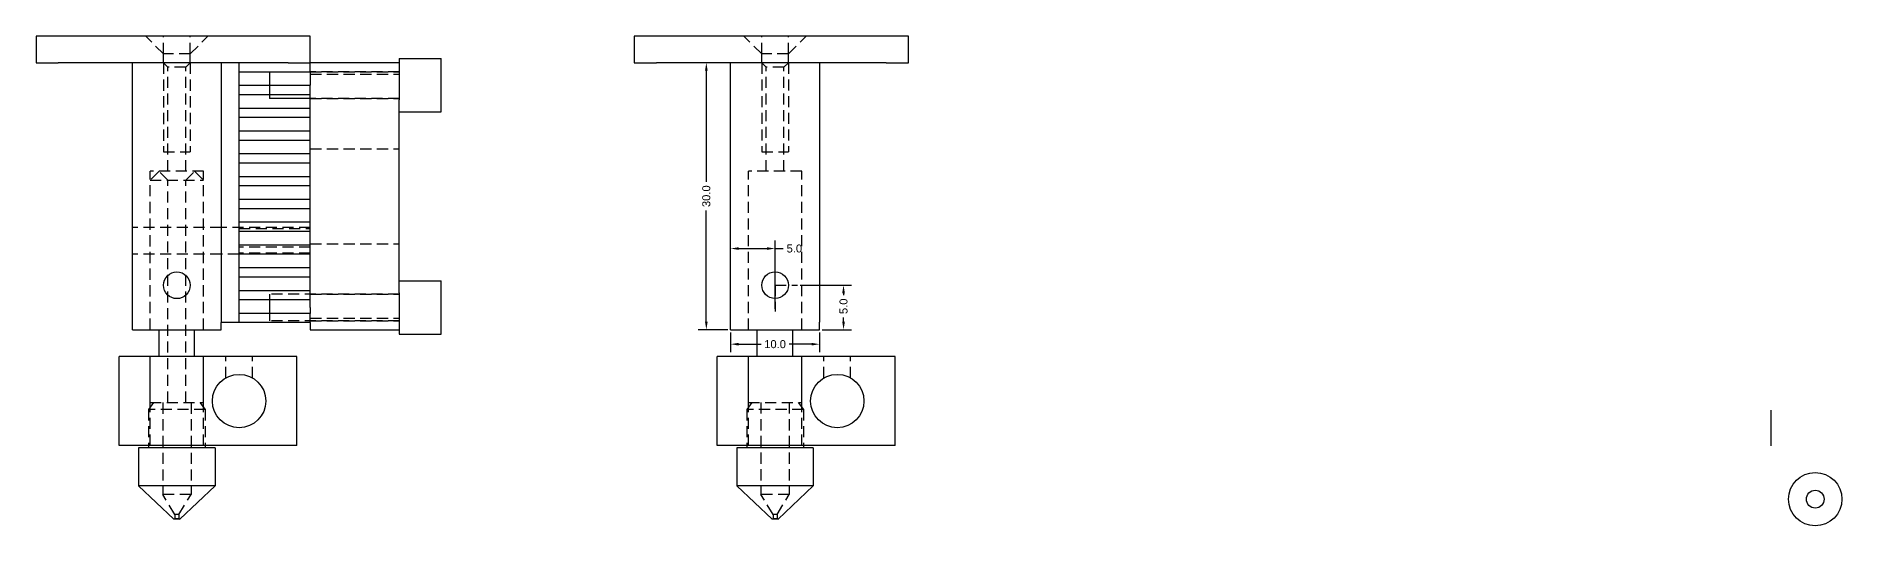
# Model space of a CAD drawing. Header units: inches. Extents: x -64 to 1092, y -536 to 1014.
# Drawn here: x 226.8 to 429.8, y -207.3 to -152.2 of the extents above; entities that cross this region are included whole.
import ezdxf

# ---------------------------------------------------------------- set-up
doc = ezdxf.new("R2010")
doc.units = ezdxf.units.IN
doc.header["$LTSCALE"] = 5
doc.header["$MEASUREMENT"] = 0
doc.linetypes.add('HIDDEN', pattern=[0.375, 0.25, -0.125])
for name, color, linetype in [('_dim', 1, 'Continuous'), ('PH-3C4', 16, 'HIDDEN'), ('PV-3C4', 7, 'Continuous')]:
    doc.layers.add(name, color=color, linetype=linetype)
doc.styles.get("Standard").update_dxf_attribs({"font": 'arial.ttf'})
doc.dimstyles.new('Copy of Standard', dxfattribs={"dimscale": 5, "dimtxt": 0.18, "dimasz": 0.18, "dimexe": 0.18, "dimexo": 0.0625, "dimgap": 0.09, "dimtad": 0, "dimdec": 1, "dimzin": 0, "dimdsep": 46, "dimtxsty": 'Standard', "dimcen": 0.09, "dimadec": 0, "dimazin": 0, "dimtfac": 1, "dimtdec": 1, "dimtofl": 0, "dimtmove": 0, "dimatfit": 3, "dimfxl": 1, "dimtolj": 1, "dimtzin": 0, "dimarcsym": 0})

# ---------------------------------------------------------------- blocks, each defined once
blk = doc.blocks.new('*U12')
at = {"layer": 'PV-3C4'}
for p, q in [((411, 0, 43.01), (413.5, 0, 43.01)), ((411, 0, 46.01), (411, 0, 43.01)), ((413.5, 0, 46.01), (411, 0, 46.01)), ((439.33, 0, 43.01), (413.5, 0, 43.01)), ((439.33, 0, 46.01), (413.5, 0, 46.01)), ((440.33, 0), (420.33, 0)), ((420.33, 0), (420.33, 0, 10)), ((440.33, 0, 10), (420.33, 0, 10)), ((421.83, 0, 13.01), (431.83, 0, 13.01)), ((421.83, 0, 13.01), (421.83, 0, 43.01)), ((431.12, 0, -4.52), (422.53, 0, -4.52)), ((431.12, 0, -0.27), (422.53, 0, -0.27)), ((426.49, 0, -8.26), (422.53, 0, -4.52)), ((422.53, 0, -0.27), (422.53, 0, -4.52)), ((423.64, 0), (423.64, 0, -0.27)), ((423.83, 0, 13), (429.83, 0, 13)), ((423.83, 0, 13), (423.83, 0, 13.01)), ((424.83, 0, 10), (424.83, 0, 13)), ((427.16, 0, -8.26), (426.49, 0, -8.26)), ((427.16, 0, -8.26), (431.12, 0, -4.52)), ((428.83, 0, 10), (428.83, 0, 13)), ((429.83, 0, 13), (429.83, 0, 13.01)), ((430.02, 0), (430.02, 0, -0.27)), ((431.12, 0, -0.27), (431.12, 0, -4.52)), ((431.83, 0, 13.01), (431.83, 0, 13.84)), ((441.83, 0, 13.84), (431.83, 0, 13.84)), ((431.83, 0, 43.01), (431.83, 0, 13.84)), ((433.83, 0, 42.01), (441.83, 0, 42.01)), ((433.83, 0, 39.45), (441.83, 0, 39.45)), ((441.83, 0, 40.45), (433.83, 0, 40.45)), ((433.83, 0, 36.89), (441.83, 0, 36.89)), ((441.83, 0, 37.89), (433.83, 0, 37.89)), ((433.83, 0, 34.33), (441.83, 0, 34.33)), ((441.83, 0, 35.33), (433.83, 0, 35.33)), ((433.83, 0, 31.77), (441.83, 0, 31.77)), ((441.83, 0, 32.77), (433.83, 0, 32.77)), ((433.83, 0, 29.21), (441.83, 0, 29.21)), ((441.83, 0, 30.21), (433.83, 0, 30.21)), ((433.83, 0, 26.65), (441.83, 0, 26.65)), ((441.83, 0, 27.65), (433.83, 0, 27.65)), ((433.83, 0, 24.09), (441.83, 0, 24.09)), ((441.83, 0, 25.09), (433.83, 0, 25.09)), ((433.83, 0, 21.53), (441.83, 0, 21.53)), ((441.83, 0, 22.53), (433.83, 0, 22.53)), ((433.83, 0, 18.97), (441.83, 0, 18.97)), ((441.83, 0, 19.97), (433.83, 0, 19.97)), ((433.83, 0, 16.4), (441.83, 0, 16.4)), ((441.83, 0, 17.4), (433.83, 0, 17.4)), ((441.83, 0, 14.84), (433.83, 0, 14.84)), ((433.83, 0, 14.84), (433.83, 0, 16.4)), ((433.83, 0, 17.4), (433.83, 0, 18.97)), ((433.83, 0, 19.97), (433.83, 0, 21.53)), ((433.83, 0, 22.53), (433.83, 0, 24.09)), ((433.83, 0, 25.09), (433.83, 0, 26.65)), ((433.83, 0, 27.65), (433.83, 0, 29.21)), ((433.83, 0, 30.21), (433.83, 0, 31.77)), ((433.83, 0, 32.77), (433.83, 0, 34.33)), ((433.83, 0, 35.33), (433.83, 0, 36.89)), ((433.83, 0, 37.89), (433.83, 0, 39.45)), ((433.83, 0, 40.45), (433.83, 0, 42.01)), ((437.26, 0, 42.01), (437.26, 0, 40.45)), ((437.26, 0, 39.45), (437.26, 0, 39.01)), ((437.26, 0, 16.4), (437.26, 0, 14.84)), ((441.83, 0, 39.01), (437.26, 0, 39.01)), ((439.33, 0, 43.01), (441.83, 0, 43.01)), ((441.83, 0, 46.01), (439.33, 0, 46.01)), ((440.33, 0), (440.33, 0, 10)), ((441.83, 0, 42.01), (441.83, 0, 43.01)), ((441.83, 0, 39.45), (441.83, 0, 40.45)), ((441.83, 0, 36.89), (441.83, 0, 37.89)), ((441.83, 0, 34.33), (441.83, 0, 35.33)), ((441.83, 0, 31.77), (441.83, 0, 32.77)), ((441.83, 0, 29.21), (441.83, 0, 30.21)), ((441.83, 0, 26.65), (441.83, 0, 27.65)), ((441.83, 0, 24.09), (441.83, 0, 25.09)), ((441.83, 0, 21.53), (441.83, 0, 22.53)), ((441.83, 0, 18.97), (441.83, 0, 19.97)), ((441.83, 0, 16.4), (441.83, 0, 17.4)), ((441.83, 0, 13.84), (441.83, 0, 14.84)), ((441.83, 0, 13.01), (451.83, 0, 13.01)), ((441.83, 0, 15.51), (441.83, 0, 14.84)), ((441.83, 0, 13.84), (441.83, 0, 13.01)), ((441.83, 0, 15.51), (441.83, 0, 40.51)), ((441.83, 0, 42.01), (441.83, 0, 40.51)), ((451.83, 0, 43.01), (441.83, 0, 43.01)), ((441.83, 0, 43.01), (441.83, 0, 46.01)), ((451.83, 0, 17.17), (451.83, 0, 38.85)), ((451.83, 0, 43.51), (451.83, 0, 38.85)), ((451.83, 0, 17.17), (451.83, 0, 12.51)), ((451.83, 0, 37.51), (456.56, 0, 37.51)), ((451.83, 0, 43.51), (456.56, 0, 43.51)), ((451.83, 0, 12.51), (456.56, 0, 12.51)), ((451.83, 0, 18.51), (456.56, 0, 18.51)), ((456.56, 0, 37.51), (456.56, 0, 43.51)), ((456.56, 0, 12.51), (456.56, 0, 18.51))]:
    blk.add_line(p, q, dxfattribs=at)
at = {"layer": 'PV-3C4', "extrusion": (0, -1, 0)}
for centre, radius in [((426.83, 18.01), 1.5), ((433.83, 5), 3)]:
    blk.add_circle(centre, radius, dxfattribs=at)
blk = doc.blocks.new('*U13')
at = {"layer": 'PH-3C4'}
for p, q in [((431.83, 0, 24.51), (421.83, 0, 24.51)), ((431.83, 0, 21.51), (421.83, 0, 21.51)), ((425.33, 0, 44.01), (423.33, 0, 46.01)), ((430.02, 0, 4.06), (423.64, 0, 4.06)), ((423.64, 0, 4.06), (423.64, 0)), ((424.22, 0, 4.82), (423.64, 0, 4.06)), ((423.83, 0, 4.82), (429.83, 0, 4.82)), ((423.83, 0, 29.82), (429.83, 0, 29.82)), ((429.83, 0, 30.82), (423.83, 0, 30.82)), ((423.83, 0), (423.83, 0, 10)), ((423.83, 0, 4.82), (423.83, 0, 10)), ((423.83, 0, 13.01), (423.83, 0, 29.82)), ((424.83, 0, 30.82), (423.83, 0, 29.82)), ((423.83, 0, 13.01), (423.83, 0, 30.82)), ((425.83, 0, 29.82), (424.83, 0, 30.82)), ((428.42, 0, -5.49), (425.24, 0, -5.49)), ((425.24, 0, 4.82), (425.24, 0, -5.49)), ((426.6, 0, -7.76), (425.24, 0, -5.49)), ((425.33, 0, 33.01), (428.33, 0, 33.01)), ((428.33, 0, 44.01), (425.33, 0, 44.01)), ((425.33, 0, 43.01), (425.33, 0, 33.01)), ((425.83, 0, 42.51), (425.33, 0, 43.01)), ((425.33, 0, 44.01), (425.33, 0, 46.01)), ((425.33, 0, 43.01), (425.33, 0, 44.01)), ((427.83, 0, 42.51), (425.83, 0, 42.51)), ((425.83, 0, 4.82), (425.83, 0, 29.82)), ((425.83, 0, 30.82), (425.83, 0, 42.51)), ((426.6, 0, -8.25), (426.49, 0, -8.26)), ((427.05, 0, -7.76), (426.6, 0, -7.76)), ((427.05, 0, -8.25), (426.6, 0, -8.25)), ((426.6, 0, -7.76), (426.6, 0, -8.25)), ((427.05, 0, -7.76), (428.42, 0, -5.49)), ((427.05, 0, -7.76), (427.05, 0, -8.25)), ((427.05, 0, -8.25), (427.16, 0, -8.26)), ((427.83, 0, 4.82), (427.83, 0, 29.82)), ((427.83, 0, 29.82), (428.83, 0, 30.82)), ((427.83, 0, 30.82), (427.83, 0, 42.51)), ((427.83, 0, 42.51), (428.33, 0, 43.01)), ((428.33, 0, 43.01), (428.33, 0, 33.01)), ((428.33, 0, 44.01), (428.33, 0, 46.01)), ((428.33, 0, 43.01), (428.33, 0, 44.01)), ((428.33, 0, 44.01), (430.33, 0, 46.01)), ((428.42, 0, 4.82), (428.42, 0, -5.49)), ((428.83, 0, 30.82), (429.83, 0, 29.82)), ((429.43, 0, 4.82), (430.02, 0, 4.06)), ((429.83, 0), (429.83, 0, 10)), ((429.83, 0, 4.82), (429.83, 0, 10)), ((429.83, 0, 13.01), (429.83, 0, 29.82)), ((429.83, 0, 13.01), (429.83, 0, 30.82)), ((430.02, 0, 4.06), (430.02, 0)), ((441.83, 0, 24.51), (431.83, 0, 24.51)), ((433.83, 0, 21.51), (431.83, 0, 21.51)), ((432.33, 0, 7.6), (432.33, 0, 10)), ((433.83, 0, 13.84), (433.83, 0, 14.84)), ((433.83, 0, 16.4), (433.83, 0, 17.4)), ((433.83, 0, 18.97), (433.83, 0, 19.97)), ((433.83, 0, 21.53), (433.83, 0, 22.53)), ((433.83, 0, 24.09), (433.83, 0, 25.09)), ((433.83, 0, 26.65), (433.83, 0, 27.65)), ((433.83, 0, 29.21), (433.83, 0, 30.21)), ((433.83, 0, 31.77), (433.83, 0, 32.77)), ((433.83, 0, 34.33), (433.83, 0, 35.33)), ((433.83, 0, 36.89), (433.83, 0, 37.89)), ((433.83, 0, 39.45), (433.83, 0, 40.45)), ((433.83, 0, 42.01), (433.83, 0, 43.01)), ((441.83, 0, 22.31), (433.83, 0, 22.31)), ((441.83, 0, 24.49), (433.83, 0, 24.49)), ((433.83, 0, 24.4), (441.83, 0, 24.4)), ((441.83, 0, 21.62), (433.83, 0, 21.62)), ((433.83, 0, 21.54), (441.83, 0, 21.54)), ((435.33, 0, 7.6), (435.33, 0, 10)), ((437.26, 0, 40.45), (437.26, 0, 39.45)), ((437.26, 0, 17.01), (437.26, 0, 16.4)), ((437.26, 0, 14.84), (437.26, 0, 14.01)), ((451.83, 0, 17.01), (437.26, 0, 17.01)), ((451.83, 0, 14.01), (437.26, 0, 14.01)), ((441.83, 0, 14.3), (451.83, 0, 14.3)), ((441.83, 0, 41.73), (451.83, 0, 41.73)), ((441.83, 0, 39.01), (451.83, 0, 39.01)), ((441.83, 0, 42.01), (451.83, 0, 42.01)), ((441.83, 0, 14.01), (451.83, 0, 14.01)), ((441.83, 0, 17.01), (451.83, 0, 17.01)), ((441.83, 0, 22.66), (451.83, 0, 22.66)), ((441.83, 0, 33.36), (451.83, 0, 33.36)), ((451.83, 0, 42.01), (441.83, 0, 42.01)), ((451.83, 0, 39.01), (441.83, 0, 39.01))]:
    blk.add_line(p, q, dxfattribs=at)
blk = doc.blocks.new('*D20')
at = {"layer": '_dim', "color": 0, "lineweight": -2, "transparency": 16777216}
for p, q in [((312.7, -180.23), (318.46, -180.23)), ((317.56, -181.13), (317.56, -181.34)), ((317.56, -184.33), (317.56, -183.87)), ((315.17, -185.23), (318.46, -185.23))]:
    blk.add_line(p, q, dxfattribs=at)
at = {"layer": '_dim', "color": 0, "transparency": 16777216}
for points in [[(317.41, -181.13), (317.71, -181.13), (317.56, -180.23)], [(317.41, -184.33), (317.71, -184.33), (317.56, -185.23)]]:
    blk.add_solid(points, dxfattribs=at)
at = {"layer": 'Defpoints', "color": 0, "transparency": 16777216}
for p in [(312.39, -180.23), (317.56, -180.23), (314.86, -185.23)]:
    blk.add_point(p, dxfattribs=at)
at = {"layer": '_dim', "color": 0, "transparency": 16777216, "insert": (317.56, -182.6), "char_height": 0.9, "attachment_point": 5, "rotation": 90}
blk.add_mtext('\\A1;5.0', dxfattribs=at)
blk = doc.blocks.new('*D21')
at = {"layer": '_dim', "color": 0, "lineweight": -2, "transparency": 16777216}
for p, q in [((304.55, -155.23), (301.23, -155.23)), ((302.13, -156.13), (302.13, -168.62)), ((302.13, -184.33), (302.13, -171.85)), ((304.55, -185.23), (301.23, -185.23))]:
    blk.add_line(p, q, dxfattribs=at)
at = {"layer": '_dim', "color": 0, "transparency": 16777216}
for points in [[(301.98, -156.13), (302.28, -156.13), (302.13, -155.23)], [(301.98, -184.33), (302.28, -184.33), (302.13, -185.23)]]:
    blk.add_solid(points, dxfattribs=at)
at = {"layer": 'Defpoints', "color": 0, "transparency": 16777216}
for p in [(302.13, -155.23), (304.86, -155.23), (304.86, -185.23)]:
    blk.add_point(p, dxfattribs=at)
at = {"layer": '_dim', "color": 0, "transparency": 16777216, "insert": (302.13, -170.23), "char_height": 0.9, "attachment_point": 5, "rotation": 90}
blk.add_mtext('\\A1;30.0', dxfattribs=at)
blk = doc.blocks.new('*D22')
at = {"layer": '_dim', "color": 0, "lineweight": -2, "transparency": 16777216}
for p, q in [((304.86, -184.92), (304.86, -175.21)), ((305.76, -176.11), (308.96, -176.11)), ((309.86, -182.89), (309.86, -175.21)), ((309.86, -176.11), (310.76, -176.11))]:
    blk.add_line(p, q, dxfattribs=at)
at = {"layer": '_dim', "color": 0, "transparency": 16777216}
for points in [[(305.76, -175.96), (305.76, -176.26), (304.86, -176.11)], [(308.96, -175.96), (308.96, -176.26), (309.86, -176.11)]]:
    blk.add_solid(points, dxfattribs=at)
at = {"layer": 'Defpoints', "color": 0, "transparency": 16777216}
for p in [(309.86, -176.11), (309.86, -183.2), (304.86, -185.23)]:
    blk.add_point(p, dxfattribs=at)
at = {"layer": '_dim', "color": 0, "transparency": 16777216, "insert": (312.03, -176.11), "char_height": 0.9, "attachment_point": 5}
blk.add_mtext('\\A1;5.0', dxfattribs=at)
blk = doc.blocks.new('*D23')
at = {"layer": '_dim', "color": 0, "lineweight": -2, "transparency": 16777216}
for p, q in [((304.86, -185.55), (304.86, -187.76)), ((314.86, -185.55), (314.86, -187.76)), ((305.76, -186.86), (308.28, -186.86)), ((313.96, -186.86), (311.43, -186.86))]:
    blk.add_line(p, q, dxfattribs=at)
at = {"layer": '_dim', "color": 0, "transparency": 16777216}
for points in [[(305.76, -186.71), (305.76, -187.01), (304.86, -186.86)], [(313.96, -186.71), (313.96, -187.01), (314.86, -186.86)]]:
    blk.add_solid(points, dxfattribs=at)
at = {"layer": 'Defpoints', "color": 0, "transparency": 16777216}
for p in [(304.86, -185.23), (314.86, -185.23), (314.86, -186.86)]:
    blk.add_point(p, dxfattribs=at)
at = {"layer": '_dim', "color": 0, "transparency": 16777216, "insert": (309.86, -186.86), "char_height": 0.9, "attachment_point": 5}
blk.add_mtext('\\A1;10.0', dxfattribs=at)

msp = doc.modelspace()

# ---------------------------------------------------------------- linework, layer by layer
at = {"extrusion": (1, -2.22045e-16, 4.93038e-32), "elevation": 421.83}
msp.add_lwpolyline([(-194.28, 13.01), (-198.28, 13.01), (-198.28, 10.83)], dxfattribs=at)
for radius in [3, 1]:
    msp.add_circle((426.83, -204.28, 10), radius)
at = {"layer": 'PH-3C4', "extrusion": (2.22045e-16, 1, -1.83697e-16)}
for p, q in [((308.36, -154.23), (306.36, -152.23)), ((308.36, -154.23), (308.36, -152.23)), ((311.36, -154.23), (311.36, -152.23)), ((311.36, -154.23), (313.36, -152.23)), ((311.36, -154.23), (308.36, -154.23)), ((308.36, -155.23), (308.36, -154.23)), ((311.36, -155.23), (311.36, -154.23)), ((308.36, -155.23), (308.36, -165.23)), ((308.86, -155.73), (308.36, -155.23)), ((310.86, -155.73), (308.86, -155.73)), ((308.86, -167.42), (308.86, -155.73)), ((310.86, -155.73), (311.36, -155.23)), ((310.86, -167.42), (310.86, -155.73)), ((311.36, -155.23), (311.36, -165.23)), ((308.36, -165.23), (311.36, -165.23)), ((312.86, -167.42), (306.86, -167.42)), ((306.86, -185.23), (306.86, -167.42)), ((306.86, -185.23), (306.86, -168.42)), ((312.86, -185.23), (312.86, -167.42)), ((312.86, -185.23), (312.86, -168.42)), ((306.86, -198.25), (306.86, -188.25)), ((306.86, -193.42), (306.86, -188.25)), ((312.86, -198.25), (312.86, -188.25)), ((312.86, -193.42), (312.86, -188.25)), ((315.36, -190.65), (315.36, -188.25)), ((318.36, -190.65), (318.36, -188.25)), ((307.25, -193.42), (306.67, -194.19)), ((313.05, -194.19), (306.67, -194.19)), ((306.67, -194.19), (306.67, -198.25)), ((306.86, -193.42), (312.86, -193.42)), ((308.27, -193.42), (308.27, -203.74)), ((311.45, -193.42), (311.45, -203.74)), ((312.47, -193.42), (313.05, -194.19)), ((313.05, -194.19), (313.05, -198.25)), ((311.45, -203.74), (308.27, -203.74)), ((309.63, -206), (308.27, -203.74)), ((310.09, -206), (311.45, -203.74)), ((309.63, -206.5), (309.53, -206.51)), ((310.09, -206), (309.63, -206)), ((309.63, -206), (309.63, -206.5)), ((310.09, -206.5), (309.63, -206.5)), ((310.09, -206), (310.09, -206.5)), ((310.09, -206.5), (310.19, -206.51))]:
    msp.add_line(p, q, dxfattribs=at)
at = {"layer": 'PH-3C4'}
for points in [[(309.86, -180.23), (312.39, -180.23)], [(309.86, -180.23), (309.86, -183.2)]]:
    msp.add_lwpolyline(points, dxfattribs=at)
at = {"layer": 'PV-3C4', "extrusion": (2.22045e-16, 1, -1.83697e-16)}
for p, q in [((294.03, -152.23), (294.03, -155.23)), ((296.53, -152.23), (294.03, -152.23)), ((322.36, -152.23), (296.53, -152.23)), ((324.86, -152.23), (322.36, -152.23)), ((324.86, -155.23), (324.86, -152.23)), ((294.03, -155.23), (296.53, -155.23)), ((322.36, -155.23), (296.53, -155.23)), ((304.86, -185.23), (304.86, -155.23)), ((314.86, -155.23), (314.86, -184.4)), ((322.36, -155.23), (324.86, -155.23)), ((314.86, -185.23), (314.86, -184.4)), ((304.86, -185.23), (314.86, -185.23)), ((306.86, -185.25), (306.86, -185.23)), ((306.86, -185.25), (312.86, -185.25)), ((307.86, -188.25), (307.86, -185.25)), ((311.86, -188.25), (311.86, -185.25)), ((312.86, -185.25), (312.86, -185.23)), ((303.36, -198.25), (303.36, -188.25)), ((323.36, -188.25), (303.36, -188.25)), ((323.36, -198.25), (323.36, -188.25)), ((323.36, -198.25), (303.36, -198.25)), ((314.16, -198.52), (305.56, -198.52)), ((305.56, -198.52), (305.56, -202.77)), ((306.67, -198.25), (306.67, -198.52)), ((313.05, -198.25), (313.05, -198.52)), ((314.16, -198.52), (314.16, -202.77)), ((314.16, -202.77), (305.56, -202.77)), ((309.53, -206.51), (305.56, -202.77)), ((310.19, -206.51), (314.16, -202.77)), ((310.19, -206.51), (309.53, -206.51))]:
    msp.add_line(p, q, dxfattribs=at)
at = {"layer": 'PV-3C4'}
for centre, radius in [((309.86, -180.23), 1.5), ((316.86, -193.25), 3)]:
    msp.add_circle(centre, radius, dxfattribs=at)

# ---------------------------------------------------------------- block references
at = {"layer": 'PH-3C4', "extrusion": (2.22045e-16, 1, -1.83697e-16), "rotation": 180}
msp.add_blockref('*U13', (184.24, 0, -198.25), dxfattribs=at)
at = {"layer": 'PV-3C4', "extrusion": (2.22045e-16, 1, -1.83697e-16), "rotation": 180}
msp.add_blockref('*U12', (184.24, 0, -198.25), dxfattribs=at)

# ---------------------------------------------------------------- dimensions: what is measured, and where the dimension line sits
at = {"layer": '_dim'}
dim = msp.add_linear_dim(base=(302.13, -155.23), p1=(304.86, -185.23), p2=(304.86, -155.23), angle=90, dimstyle='Copy of Standard', dxfattribs=at)
dim.commit()
dim.dimension.update_dxf_attribs({"geometry": '*D21', "text_midpoint": (302.13, -170.23)})
for base, p2, picture, middle in [((309.86, -176.11), (309.86, -183.2), '*D22', (312.03, -176.11)), ((314.86, -186.86), (314.86, -185.23), '*D23', (309.86, -186.86))]:
    dim = msp.add_linear_dim(base=base, p1=(304.86, -185.23), p2=p2, dimstyle='Copy of Standard', dxfattribs=at)
    dim.commit()
    dim.dimension.update_dxf_attribs({"geometry": picture, "text_midpoint": middle})
dim = msp.add_linear_dim(base=(317.56, -180.23), p1=(314.86, -185.23), p2=(312.39, -180.23), angle=90, dimstyle='Copy of Standard', dxfattribs=at)
dim.commit()
dim.dimension.update_dxf_attribs({"geometry": '*D20', "text_midpoint": (317.56, -182.6), "dimtype": 160})

doc.saveas('drawing.dxf')
